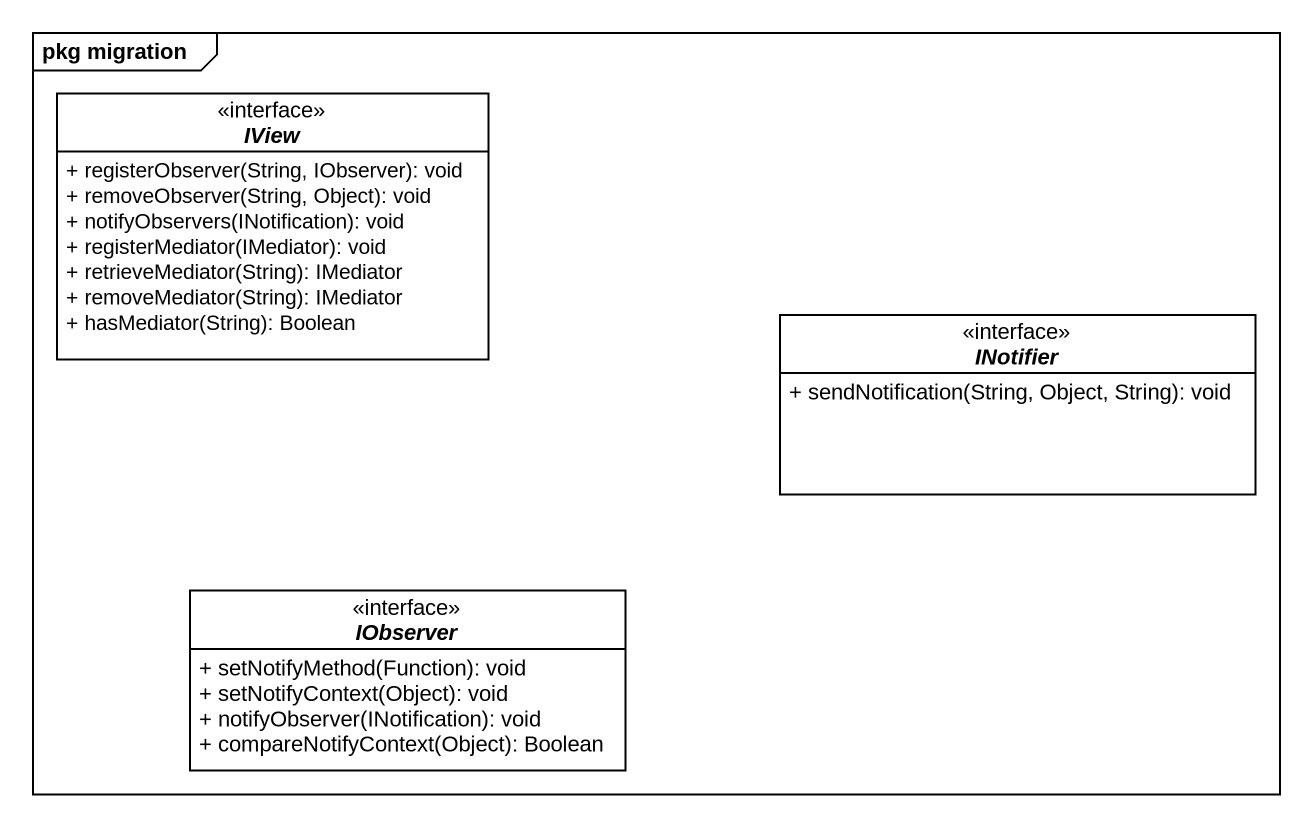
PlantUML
@startuml
mainframe pkg migration
hide circle
hide empty members
skinparam classAttributeIconSize 0
interface IView <<interface>> {
  + registerObserver(String, IObserver): void
  + removeObserver(String, Object): void
  + notifyObservers(INotification): void
  + registerMediator(IMediator): void
  + retrieveMediator(String): IMediator
  + removeMediator(String): IMediator
  + hasMediator(String): Boolean
}
interface INotifier <<interface>> {
  + sendNotification(String, Object, String): void
}
interface IObserver <<interface>> {
  + setNotifyMethod(Function): void
  + setNotifyContext(Object): void
  + notifyObserver(INotification): void
  + compareNotifyContext(Object): Boolean
}
@enduml
